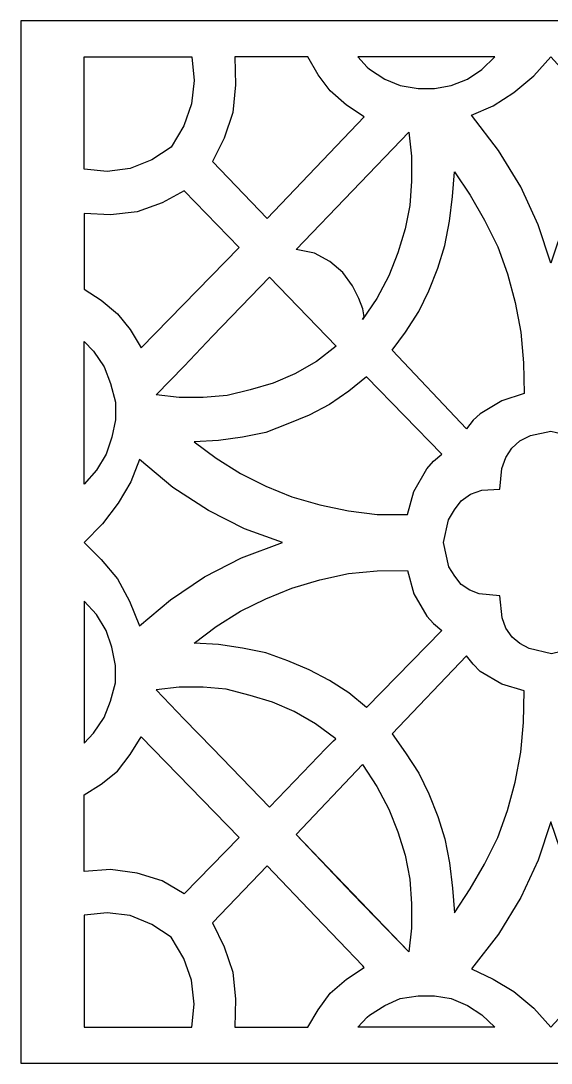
# Model space of a CAD drawing. Header units: centimetres. Extents: x -9 to 4.8, y -13.6 to 14.2.
# Drawn here: x -9.02 to -2.09, y -13.6 to 0.02 of the extents above; entities that cross this region are included whole.
import ezdxf

# ---------------------------------------------------------------- set-up
doc = ezdxf.new("R2010")
doc.units = ezdxf.units.CM
doc.header["$MEASUREMENT"] = 0

msp = doc.modelspace()

# ---------------------------------------------------------------- linework, layer by layer
at = {"color": 242}
for points, knots in [([(-9.023, 0.01868), (-9.023, 0.01868), (4.83632, 0.01868), (4.83632, 0.01868), (4.83632, 0.01868), (4.83632, 0.01868), (4.83632, -13.59895), (4.83632, -13.59895), (4.83632, -13.59895), (4.83632, -13.59895), (-9.023, -13.59895), (-9.023, -13.59895), (-9.023, -13.59895), (-9.023, -13.59895), (-9.023, 0.01868), (-9.023, 0.01868)], [0, 0, 0, 0, 0.2, 0.2, 0.2, 0.2, 0.4, 0.4, 0.4, 0.4, 0.6, 0.6, 0.6, 0.6, 1, 1, 1, 1]), ([(-8.19767, -1.92074), (-8.19767, -1.92074), (-7.89703, -1.95018), (-7.89703, -1.95018), (-7.89703, -1.95018), (-7.89703, -1.95018), (-7.5964, -1.90906), (-7.5964, -1.90906), (-7.5964, -1.90906), (-7.5964, -1.90906), (-7.31342, -1.79701), (-7.31342, -1.79701), (-7.31342, -1.79701), (-7.31342, -1.79701), (-7.05989, -1.63194), (-7.05989, -1.63194), (-7.05989, -1.63194), (-7.05989, -1.63194), (-6.89486, -1.35492), (-6.89486, -1.35492), (-6.89486, -1.35492), (-6.89486, -1.35492), (-6.79468, -1.06604), (-6.79468, -1.06604), (-6.79468, -1.06604), (-6.79468, -1.06604), (-6.75927, -0.75947), (-6.75927, -0.75947), (-6.75927, -0.75947), (-6.75927, -0.75947), (-6.78881, -0.45293), (-6.78881, -0.45293), (-6.78881, -0.45293), (-6.78881, -0.45293), (-8.19767, -0.45293), (-8.19767, -0.45293), (-8.19767, -0.45293), (-8.19767, -0.45293), (-8.19767, -1.92074), (-8.19767, -1.92074)], [0, 0, 0, 0, 0.09090909, 0.09090909, 0.09090909, 0.09090909, 0.18181818, 0.18181818, 0.18181818, 0.18181818, 0.27272727, 0.27272727, 0.27272727, 0.27272727, 0.36363636, 0.36363636, 0.36363636, 0.36363636, 0.45454545, 0.45454545, 0.45454545, 0.45454545, 0.54545455, 0.54545455, 0.54545455, 0.54545455, 0.63636364, 0.63636364, 0.63636364, 0.63636364, 0.72727273, 0.72727273, 0.72727273, 0.72727273, 0.81818182, 0.81818182, 0.81818182, 0.81818182, 1, 1, 1, 1]), ([(-5.80425, -2.56339), (-5.80425, -2.56339), (-6.51758, -1.82059), (-6.51758, -1.82059), (-6.51758, -1.82059), (-6.51758, -1.82059), (-6.3643, -1.51403), (-6.3643, -1.51403), (-6.3643, -1.51403), (-6.3643, -1.51403), (-6.25236, -1.178), (-6.25236, -1.178), (-6.25236, -1.178), (-6.25236, -1.178), (-6.21693, -0.81843), (-6.21693, -0.81843), (-6.21693, -0.81843), (-6.21693, -0.81843), (-6.22877, -0.45293), (-6.22877, -0.45293), (-6.22877, -0.45293), (-6.22877, -0.45293), (-5.27379, -0.45293), (-5.27379, -0.45293), (-5.27379, -0.45293), (-5.27379, -0.45293), (-5.13814, -0.68875), (-5.13814, -0.68875), (-5.13814, -0.68875), (-5.13814, -0.68875), (-4.97901, -0.89502), (-4.97901, -0.89502), (-4.97901, -0.89502), (-4.97901, -0.89502), (-4.76677, -1.08369), (-4.76677, -1.08369), (-4.76677, -1.08369), (-4.76677, -1.08369), (-4.53685, -1.23697), (-4.53685, -1.23697), (-4.53685, -1.23697), (-4.53685, -1.23697), (-5.80425, -2.56339), (-5.80425, -2.56339)], [0, 0, 0, 0, 0.08333333, 0.08333333, 0.08333333, 0.08333333, 0.16666667, 0.16666667, 0.16666667, 0.16666667, 0.25, 0.25, 0.25, 0.25, 0.33333333, 0.33333333, 0.33333333, 0.33333333, 0.41666667, 0.41666667, 0.41666667, 0.41666667, 0.5, 0.5, 0.5, 0.5, 0.58333333, 0.58333333, 0.58333333, 0.58333333, 0.66666667, 0.66666667, 0.66666667, 0.66666667, 0.75, 0.75, 0.75, 0.75, 0.83333333, 0.83333333, 0.83333333, 0.83333333, 1, 1, 1, 1]), ([(-2.82721, -0.45293), (-2.82721, -0.45293), (-2.99823, -0.61798), (-2.99823, -0.61798), (-2.99823, -0.61798), (-2.99823, -0.61798), (-3.18688, -0.74175), (-3.18688, -0.74175), (-3.18688, -0.74175), (-3.18688, -0.74175), (-3.3991, -0.82429), (-3.3991, -0.82429), (-3.3991, -0.82429), (-3.3991, -0.82429), (-3.61726, -0.86561), (-3.61726, -0.86561), (-3.61726, -0.86561), (-3.61726, -0.86561), (-3.82943, -0.86561), (-3.82943, -0.86561), (-3.82943, -0.86561), (-3.82943, -0.86561), (-4.06528, -0.82429), (-4.06528, -0.82429), (-4.06528, -0.82429), (-4.06528, -0.82429), (-4.26563, -0.74175), (-4.26563, -0.74175), (-4.26563, -0.74175), (-4.26563, -0.74175), (-4.46612, -0.61212), (-4.46612, -0.61212), (-4.46612, -0.61212), (-4.46612, -0.61212), (-4.49563, -0.58852), (-4.49563, -0.58852), (-4.49563, -0.58852), (-4.49563, -0.58852), (-4.61939, -0.45293), (-4.61939, -0.45293), (-4.61939, -0.45293), (-4.61939, -0.45293), (-2.82721, -0.45293), (-2.82721, -0.45293)], [0, 0, 0, 0, 0.08333333, 0.08333333, 0.08333333, 0.08333333, 0.16666667, 0.16666667, 0.16666667, 0.16666667, 0.25, 0.25, 0.25, 0.25, 0.33333333, 0.33333333, 0.33333333, 0.33333333, 0.41666667, 0.41666667, 0.41666667, 0.41666667, 0.5, 0.5, 0.5, 0.5, 0.58333333, 0.58333333, 0.58333333, 0.58333333, 0.66666667, 0.66666667, 0.66666667, 0.66666667, 0.75, 0.75, 0.75, 0.75, 0.83333333, 0.83333333, 0.83333333, 0.83333333, 1, 1, 1, 1]), ([(-2.09632, -0.45293), (-2.09632, -0.45293), (-2.32031, -0.70059), (-2.32031, -0.70059), (-2.32031, -0.70059), (-2.32031, -0.70059), (-2.57964, -0.91859), (-2.57964, -0.91859), (-2.57964, -0.91859), (-2.57964, -0.91859), (-2.85092, -1.08965), (-2.85092, -1.08965), (-2.85092, -1.08965), (-2.85092, -1.08965), (-3.13379, -1.21339), (-3.13379, -1.21339), (-3.13379, -1.21339), (-3.13379, -1.21339), (-2.78016, -1.6731), (-2.78016, -1.6731), (-2.78016, -1.6731), (-2.78016, -1.6731), (-2.4913, -2.15075), (-2.4913, -2.15075), (-2.4913, -2.15075), (-2.4913, -2.15075), (-2.2613, -2.64595), (-2.2613, -2.64595), (-2.2613, -2.64595), (-2.2613, -2.64595), (-2.09632, -3.147), (-2.09632, -3.147), (-2.09632, -3.147), (-2.09632, -3.147), (-1.91355, -2.60466), (-1.91355, -2.60466), (-1.91355, -2.60466), (-1.91355, -2.60466), (-1.66598, -2.09769), (-1.66598, -2.09769), (-1.66598, -2.09769), (-1.66598, -2.09769), (-1.37707, -1.63194), (-1.37707, -1.63194), (-1.37707, -1.63194), (-1.37707, -1.63194), (-1.05286, -1.21339), (-1.05286, -1.21339), (-1.05286, -1.21339), (-1.05286, -1.21339), (-1.35351, -1.07188), (-1.35351, -1.07188), (-1.35351, -1.07188), (-1.35351, -1.07188), (-1.63653, -0.8891), (-1.63653, -0.8891), (-1.63653, -0.8891), (-1.63653, -0.8891), (-1.88408, -0.68875), (-1.88408, -0.68875), (-1.88408, -0.68875), (-1.88408, -0.68875), (-2.09632, -0.45293), (-2.09632, -0.45293)], [0, 0, 0, 0, 0.05882353, 0.05882353, 0.05882353, 0.05882353, 0.11764706, 0.11764706, 0.11764706, 0.11764706, 0.17647059, 0.17647059, 0.17647059, 0.17647059, 0.23529412, 0.23529412, 0.23529412, 0.23529412, 0.29411765, 0.29411765, 0.29411765, 0.29411765, 0.35294118, 0.35294118, 0.35294118, 0.35294118, 0.41176471, 0.41176471, 0.41176471, 0.41176471, 0.47058824, 0.47058824, 0.47058824, 0.47058824, 0.52941176, 0.52941176, 0.52941176, 0.52941176, 0.58823529, 0.58823529, 0.58823529, 0.58823529, 0.64705882, 0.64705882, 0.64705882, 0.64705882, 0.70588235, 0.70588235, 0.70588235, 0.70588235, 0.76470588, 0.76470588, 0.76470588, 0.76470588, 0.82352941, 0.82352941, 0.82352941, 0.82352941, 0.88235294, 0.88235294, 0.88235294, 0.88235294, 1, 1, 1, 1]), ([(-4.56036, -3.88385), (-4.56036, -3.88385), (-4.37179, -3.60678), (-4.37179, -3.60678), (-4.37179, -3.60678), (-4.37179, -3.60678), (-4.21264, -3.31203), (-4.21264, -3.31203), (-4.21264, -3.31203), (-4.21264, -3.31203), (-4.09477, -3.01146), (-4.09477, -3.01146), (-4.09477, -3.01146), (-4.09477, -3.01146), (-4.00042, -2.69895), (-4.00042, -2.69895), (-4.00042, -2.69895), (-4.00042, -2.69895), (-3.94143, -2.39239), (-3.94143, -2.39239), (-3.94143, -2.39239), (-3.94143, -2.39239), (-3.91787, -2.07399), (-3.91787, -2.07399), (-3.91787, -2.07399), (-3.91787, -2.07399), (-3.91787, -1.74984), (-3.91787, -1.74984), (-3.91787, -1.74984), (-3.91787, -1.74984), (-3.95333, -1.43742), (-3.95333, -1.43742), (-3.95333, -1.43742), (-3.95333, -1.43742), (-4.69012, -2.20378), (-4.69012, -2.20378), (-4.69012, -2.20378), (-4.69012, -2.20378), (-5.42704, -2.97011), (-5.42704, -2.97011), (-5.42704, -2.97011), (-5.42704, -2.97011), (-5.18529, -3.01727), (-5.18529, -3.01727), (-5.18529, -3.01727), (-5.18529, -3.01727), (-4.98492, -3.12344), (-4.98492, -3.12344), (-4.98492, -3.12344), (-4.98492, -3.12344), (-4.81391, -3.2708), (-4.81391, -3.2708), (-4.81391, -3.2708), (-4.81391, -3.2708), (-4.69012, -3.44169), (-4.69012, -3.44169), (-4.69012, -3.44169), (-4.69012, -3.44169), (-4.60763, -3.60678), (-4.60763, -3.60678), (-4.60763, -3.60678), (-4.60763, -3.60678), (-4.55449, -3.74242), (-4.55449, -3.74242), (-4.55449, -3.74242), (-4.55449, -3.74242), (-4.53685, -3.84847), (-4.53685, -3.84847), (-4.53685, -3.84847), (-4.53685, -3.84847), (-4.56036, -3.88385), (-4.56036, -3.88385)], [0, 0, 0, 0, 0.05263158, 0.05263158, 0.05263158, 0.05263158, 0.10526316, 0.10526316, 0.10526316, 0.10526316, 0.15789474, 0.15789474, 0.15789474, 0.15789474, 0.21052632, 0.21052632, 0.21052632, 0.21052632, 0.26315789, 0.26315789, 0.26315789, 0.26315789, 0.31578947, 0.31578947, 0.31578947, 0.31578947, 0.36842105, 0.36842105, 0.36842105, 0.36842105, 0.42105263, 0.42105263, 0.42105263, 0.42105263, 0.47368421, 0.47368421, 0.47368421, 0.47368421, 0.52631579, 0.52631579, 0.52631579, 0.52631579, 0.57894737, 0.57894737, 0.57894737, 0.57894737, 0.63157895, 0.63157895, 0.63157895, 0.63157895, 0.68421053, 0.68421053, 0.68421053, 0.68421053, 0.73684211, 0.73684211, 0.73684211, 0.73684211, 0.78947368, 0.78947368, 0.78947368, 0.78947368, 0.84210526, 0.84210526, 0.84210526, 0.84210526, 0.89473684, 0.89473684, 0.89473684, 0.89473684, 1, 1, 1, 1]), ([(-3.19861, -5.31048), (-3.19861, -5.31048), (-3.11031, -5.19848), (-3.11031, -5.19848), (-3.11031, -5.19848), (-3.11031, -5.19848), (-3.0218, -5.11595), (-3.0218, -5.11595), (-3.0218, -5.11595), (-3.0218, -5.11595), (-2.73886, -4.945), (-2.73886, -4.945), (-2.73886, -4.945), (-2.73886, -4.945), (-2.44409, -4.85066), (-2.44409, -4.85066), (-2.44409, -4.85066), (-2.44409, -4.85066), (-2.4559, -4.44983), (-2.4559, -4.44983), (-2.4559, -4.44983), (-2.4559, -4.44983), (-2.4913, -4.04896), (-2.4913, -4.04896), (-2.4913, -4.04896), (-2.4913, -4.04896), (-2.56203, -3.65985), (-2.56203, -3.65985), (-2.56203, -3.65985), (-2.56203, -3.65985), (-2.66227, -3.28841), (-2.66227, -3.28841), (-2.66227, -3.28841), (-2.66227, -3.28841), (-2.79185, -2.93481), (-2.79185, -2.93481), (-2.79185, -2.93481), (-2.79185, -2.93481), (-2.96278, -2.58688), (-2.96278, -2.58688), (-2.96278, -2.58688), (-2.96278, -2.58688), (-3.1515, -2.2568), (-3.1515, -2.2568), (-3.1515, -2.2568), (-3.1515, -2.2568), (-3.3578, -1.95611), (-3.3578, -1.95611), (-3.3578, -1.95611), (-3.3578, -1.95611), (-3.38137, -2.27455), (-3.38137, -2.27455), (-3.38137, -2.27455), (-3.38137, -2.27455), (-3.42265, -2.5987), (-3.42265, -2.5987), (-3.42265, -2.5987), (-3.42265, -2.5987), (-3.48168, -2.91701), (-3.48168, -2.91701), (-3.48168, -2.91701), (-3.48168, -2.91701), (-3.57595, -3.21178), (-3.57595, -3.21178), (-3.57595, -3.21178), (-3.57595, -3.21178), (-3.69385, -3.50657), (-3.69385, -3.50657), (-3.69385, -3.50657), (-3.69385, -3.50657), (-3.82351, -3.77771), (-3.82351, -3.77771), (-3.82351, -3.77771), (-3.82351, -3.77771), (-3.99454, -4.04896), (-3.99454, -4.04896), (-3.99454, -4.04896), (-3.99454, -4.04896), (-4.17137, -4.28471), (-4.17137, -4.28471), (-4.17137, -4.28471), (-4.17137, -4.28471), (-3.19861, -5.31048), (-3.19861, -5.31048)], [0, 0, 0, 0, 0.04545455, 0.04545455, 0.04545455, 0.04545455, 0.09090909, 0.09090909, 0.09090909, 0.09090909, 0.13636364, 0.13636364, 0.13636364, 0.13636364, 0.18181818, 0.18181818, 0.18181818, 0.18181818, 0.22727273, 0.22727273, 0.22727273, 0.22727273, 0.27272727, 0.27272727, 0.27272727, 0.27272727, 0.31818182, 0.31818182, 0.31818182, 0.31818182, 0.36363636, 0.36363636, 0.36363636, 0.36363636, 0.40909091, 0.40909091, 0.40909091, 0.40909091, 0.45454545, 0.45454545, 0.45454545, 0.45454545, 0.5, 0.5, 0.5, 0.5, 0.54545455, 0.54545455, 0.54545455, 0.54545455, 0.59090909, 0.59090909, 0.59090909, 0.59090909, 0.63636364, 0.63636364, 0.63636364, 0.63636364, 0.68181818, 0.68181818, 0.68181818, 0.68181818, 0.72727273, 0.72727273, 0.72727273, 0.72727273, 0.77272727, 0.77272727, 0.77272727, 0.77272727, 0.81818182, 0.81818182, 0.81818182, 0.81818182, 0.86363636, 0.86363636, 0.86363636, 0.86363636, 0.90909091, 0.90909091, 0.90909091, 0.90909091, 1, 1, 1, 1]), ([(-7.44903, -4.25527), (-7.44903, -4.25527), (-7.5964, -4.01356), (-7.5964, -4.01356), (-7.5964, -4.01356), (-7.5964, -4.01356), (-7.76141, -3.80721), (-7.76141, -3.80721), (-7.76141, -3.80721), (-7.76141, -3.80721), (-7.97364, -3.63043), (-7.97364, -3.63043), (-7.97364, -3.63043), (-7.97364, -3.63043), (-8.19767, -3.4889), (-8.19767, -3.4889), (-8.19767, -3.4889), (-8.19767, -3.4889), (-8.19767, -2.49852), (-8.19767, -2.49852), (-8.19767, -2.49852), (-8.19767, -2.49852), (-7.84987, -2.51616), (-7.84987, -2.51616), (-7.84987, -2.51616), (-7.84987, -2.51616), (-7.50201, -2.47493), (-7.50201, -2.47493), (-7.50201, -2.47493), (-7.50201, -2.47493), (-7.17784, -2.35705), (-7.17784, -2.35705), (-7.17784, -2.35705), (-7.17784, -2.35705), (-6.88899, -2.20378), (-6.88899, -2.20378), (-6.88899, -2.20378), (-6.88899, -2.20378), (-6.16974, -2.94065), (-6.16974, -2.94065), (-6.16974, -2.94065), (-6.16974, -2.94065), (-7.44903, -4.25527), (-7.44903, -4.25527)], [0, 0, 0, 0, 0.08333333, 0.08333333, 0.08333333, 0.08333333, 0.16666667, 0.16666667, 0.16666667, 0.16666667, 0.25, 0.25, 0.25, 0.25, 0.33333333, 0.33333333, 0.33333333, 0.33333333, 0.41666667, 0.41666667, 0.41666667, 0.41666667, 0.5, 0.5, 0.5, 0.5, 0.58333333, 0.58333333, 0.58333333, 0.58333333, 0.66666667, 0.66666667, 0.66666667, 0.66666667, 0.75, 0.75, 0.75, 0.75, 0.83333333, 0.83333333, 0.83333333, 0.83333333, 1, 1, 1, 1]), ([(-7.25448, -4.86829), (-7.25448, -4.86829), (-6.95388, -4.90371), (-6.95388, -4.90371), (-6.95388, -4.90371), (-6.95388, -4.90371), (-6.64143, -4.90371), (-6.64143, -4.90371), (-6.64143, -4.90371), (-6.64143, -4.90371), (-6.32894, -4.87422), (-6.32894, -4.87422), (-6.32894, -4.87422), (-6.32894, -4.87422), (-6.02829, -4.80346), (-6.02829, -4.80346), (-6.02829, -4.80346), (-6.02829, -4.80346), (-5.7277, -4.71504), (-5.7277, -4.71504), (-5.7277, -4.71504), (-5.7277, -4.71504), (-5.44464, -4.59122), (-5.44464, -4.59122), (-5.44464, -4.59122), (-5.44464, -4.59122), (-5.1618, -4.43206), (-5.1618, -4.43206), (-5.1618, -4.43206), (-5.1618, -4.43206), (-4.90238, -4.23163), (-4.90238, -4.23163), (-4.90238, -4.23163), (-4.90238, -4.23163), (-5.77478, -3.32972), (-5.77478, -3.32972), (-5.77478, -3.32972), (-5.77478, -3.32972), (-6.51758, -4.10194), (-6.51758, -4.10194), (-6.51758, -4.10194), (-6.51758, -4.10194), (-6.88899, -4.49103), (-6.88899, -4.49103), (-6.88899, -4.49103), (-6.88899, -4.49103), (-7.25448, -4.86829), (-7.25448, -4.86829)], [0, 0, 0, 0, 0.07692308, 0.07692308, 0.07692308, 0.07692308, 0.15384615, 0.15384615, 0.15384615, 0.15384615, 0.23076923, 0.23076923, 0.23076923, 0.23076923, 0.30769231, 0.30769231, 0.30769231, 0.30769231, 0.38461538, 0.38461538, 0.38461538, 0.38461538, 0.46153846, 0.46153846, 0.46153846, 0.46153846, 0.53846154, 0.53846154, 0.53846154, 0.53846154, 0.61538462, 0.61538462, 0.61538462, 0.61538462, 0.69230769, 0.69230769, 0.69230769, 0.69230769, 0.76923077, 0.76923077, 0.76923077, 0.76923077, 0.84615385, 0.84615385, 0.84615385, 0.84615385, 1, 1, 1, 1]), ([(-8.19767, -6.03554), (-8.19767, -6.03554), (-8.0327, -5.85282), (-8.0327, -5.85282), (-8.0327, -5.85282), (-8.0327, -5.85282), (-7.90879, -5.64056), (-7.90879, -5.64056), (-7.90879, -5.64056), (-7.90879, -5.64056), (-7.83216, -5.42243), (-7.83216, -5.42243), (-7.83216, -5.42243), (-7.83216, -5.42243), (-7.78506, -5.19254), (-7.78506, -5.19254), (-7.78506, -5.19254), (-7.78506, -5.19254), (-7.78506, -4.96264), (-7.78506, -4.96264), (-7.78506, -4.96264), (-7.78506, -4.96264), (-7.84987, -4.72091), (-7.84987, -4.72091), (-7.84987, -4.72091), (-7.84987, -4.72091), (-7.93244, -4.50282), (-7.93244, -4.50282), (-7.93244, -4.50282), (-7.93244, -4.50282), (-8.07393, -4.29651), (-8.07393, -4.29651), (-8.07393, -4.29651), (-8.07393, -4.29651), (-8.19767, -4.17271), (-8.19767, -4.17271), (-8.19767, -4.17271), (-8.19767, -4.17271), (-8.19767, -6.03554), (-8.19767, -6.03554)], [0, 0, 0, 0, 0.09090909, 0.09090909, 0.09090909, 0.09090909, 0.18181818, 0.18181818, 0.18181818, 0.18181818, 0.27272727, 0.27272727, 0.27272727, 0.27272727, 0.36363636, 0.36363636, 0.36363636, 0.36363636, 0.45454545, 0.45454545, 0.45454545, 0.45454545, 0.54545455, 0.54545455, 0.54545455, 0.54545455, 0.63636364, 0.63636364, 0.63636364, 0.63636364, 0.72727273, 0.72727273, 0.72727273, 0.72727273, 0.81818182, 0.81818182, 0.81818182, 0.81818182, 1, 1, 1, 1]), ([(-3.52289, -5.64056), (-3.52289, -5.64056), (-3.62903, -5.73495), (-3.62903, -5.73495), (-3.62903, -5.73495), (-3.62903, -5.73495), (-3.71744, -5.8352), (-3.71744, -5.8352), (-3.71744, -5.8352), (-3.71744, -5.8352), (-3.88837, -6.1299), (-3.88837, -6.1299), (-3.88837, -6.1299), (-3.88837, -6.1299), (-3.97088, -6.43054), (-3.97088, -6.43054), (-3.97088, -6.43054), (-3.97088, -6.43054), (-4.36581, -6.43054), (-4.36581, -6.43054), (-4.36581, -6.43054), (-4.36581, -6.43054), (-4.74316, -6.38336), (-4.74316, -6.38336), (-4.74316, -6.38336), (-4.74316, -6.38336), (-5.11459, -6.30673), (-5.11459, -6.30673), (-5.11459, -6.30673), (-5.11459, -6.30673), (-5.48009, -6.20056), (-5.48009, -6.20056), (-5.48009, -6.20056), (-5.48009, -6.20056), (-5.822, -6.05919), (-5.822, -6.05919), (-5.822, -6.05919), (-5.822, -6.05919), (-6.15205, -5.89401), (-6.15205, -5.89401), (-6.15205, -5.89401), (-6.15205, -5.89401), (-6.47038, -5.69366), (-6.47038, -5.69366), (-6.47038, -5.69366), (-6.47038, -5.69366), (-6.75927, -5.48143), (-6.75927, -5.48143), (-6.75927, -5.48143), (-6.75927, -5.48143), (-6.44093, -5.46368), (-6.44093, -5.46368), (-6.44093, -5.46368), (-6.44093, -5.46368), (-6.12857, -5.42243), (-6.12857, -5.42243), (-6.12857, -5.42243), (-6.12857, -5.42243), (-5.822, -5.35767), (-5.822, -5.35767), (-5.822, -5.35767), (-5.822, -5.35767), (-5.53314, -5.24568), (-5.53314, -5.24568), (-5.53314, -5.24568), (-5.53314, -5.24568), (-5.25606, -5.13358), (-5.25606, -5.13358), (-5.25606, -5.13358), (-5.25606, -5.13358), (-4.99076, -4.99218), (-4.99076, -4.99218), (-4.99076, -4.99218), (-4.99076, -4.99218), (-4.73732, -4.82116), (-4.73732, -4.82116), (-4.73732, -4.82116), (-4.73732, -4.82116), (-4.50739, -4.63257), (-4.50739, -4.63257), (-4.50739, -4.63257), (-4.50739, -4.63257), (-3.52289, -5.64056), (-3.52289, -5.64056)], [0, 0, 0, 0, 0.04545455, 0.04545455, 0.04545455, 0.04545455, 0.09090909, 0.09090909, 0.09090909, 0.09090909, 0.13636364, 0.13636364, 0.13636364, 0.13636364, 0.18181818, 0.18181818, 0.18181818, 0.18181818, 0.22727273, 0.22727273, 0.22727273, 0.22727273, 0.27272727, 0.27272727, 0.27272727, 0.27272727, 0.31818182, 0.31818182, 0.31818182, 0.31818182, 0.36363636, 0.36363636, 0.36363636, 0.36363636, 0.40909091, 0.40909091, 0.40909091, 0.40909091, 0.45454545, 0.45454545, 0.45454545, 0.45454545, 0.5, 0.5, 0.5, 0.5, 0.54545455, 0.54545455, 0.54545455, 0.54545455, 0.59090909, 0.59090909, 0.59090909, 0.59090909, 0.63636364, 0.63636364, 0.63636364, 0.63636364, 0.68181818, 0.68181818, 0.68181818, 0.68181818, 0.72727273, 0.72727273, 0.72727273, 0.72727273, 0.77272727, 0.77272727, 0.77272727, 0.77272727, 0.81818182, 0.81818182, 0.81818182, 0.81818182, 0.86363636, 0.86363636, 0.86363636, 0.86363636, 0.90909091, 0.90909091, 0.90909091, 0.90909091, 1, 1, 1, 1]), ([(-2.09037, -8.25207), (-2.09037, -8.25207), (-1.81926, -8.18728), (-1.81926, -8.18728), (-1.81926, -8.18728), (-1.81926, -8.18728), (-1.68946, -8.11658), (-1.68946, -8.11658), (-1.68946, -8.11658), (-1.68946, -8.11658), (-1.57753, -8.02808), (-1.57753, -8.02808), (-1.57753, -8.02808), (-1.57753, -8.02808), (-1.50087, -7.90432), (-1.50087, -7.90432), (-1.50087, -7.90432), (-1.50087, -7.90432), (-1.44789, -7.76282), (-1.44789, -7.76282), (-1.44789, -7.76282), (-1.44789, -7.76282), (-1.42423, -7.4917), (-1.42423, -7.4917), (-1.42423, -7.4917), (-1.42423, -7.4917), (-1.19432, -7.47397), (-1.19432, -7.47397), (-1.19432, -7.47397), (-1.19432, -7.47397), (-1.04702, -7.42095), (-1.04702, -7.42095), (-1.04702, -7.42095), (-1.04702, -7.42095), (-0.92314, -7.33834), (-0.92314, -7.33834), (-0.92314, -7.33834), (-0.92314, -7.33834), (-0.82298, -7.22048), (-0.82298, -7.22048), (-0.82298, -7.22048), (-0.82298, -7.22048), (-0.75225, -7.09077), (-0.75225, -7.09077), (-0.75225, -7.09077), (-0.75225, -7.09077), (-0.68738, -6.796), (-0.68738, -6.796), (-0.68738, -6.796), (-0.68738, -6.796), (-0.75812, -6.4777), (-0.75812, -6.4777), (-0.75812, -6.4777), (-0.75812, -6.4777), (-0.82887, -6.35394), (-0.82887, -6.35394), (-0.82887, -6.35394), (-0.82887, -6.35394), (-0.92314, -6.24771), (-0.92314, -6.24771), (-0.92314, -6.24771), (-0.92314, -6.24771), (-1.02931, -6.17711), (-1.02931, -6.17711), (-1.02931, -6.17711), (-1.02931, -6.17711), (-1.15304, -6.1299), (-1.15304, -6.1299), (-1.15304, -6.1299), (-1.15304, -6.1299), (-1.42423, -6.10046), (-1.42423, -6.10046), (-1.42423, -6.10046), (-1.42423, -6.10046), (-1.45377, -5.80571), (-1.45377, -5.80571), (-1.45377, -5.80571), (-1.45377, -5.80571), (-1.50087, -5.67006), (-1.50087, -5.67006), (-1.50087, -5.67006), (-1.50087, -5.67006), (-1.58935, -5.56398), (-1.58935, -5.56398), (-1.58935, -5.56398), (-1.58935, -5.56398), (-1.68946, -5.46967), (-1.68946, -5.46967), (-1.68946, -5.46967), (-1.68946, -5.46967), (-1.80159, -5.41064), (-1.80159, -5.41064), (-1.80159, -5.41064), (-1.80159, -5.41064), (-2.09632, -5.33999), (-2.09632, -5.33999), (-2.09632, -5.33999), (-2.09632, -5.33999), (-2.36156, -5.39893), (-2.36156, -5.39893), (-2.36156, -5.39893), (-2.36156, -5.39893), (-2.50303, -5.46967), (-2.50303, -5.46967), (-2.50303, -5.46967), (-2.50303, -5.46967), (-2.60912, -5.56398), (-2.60912, -5.56398), (-2.60912, -5.56398), (-2.60912, -5.56398), (-2.68578, -5.68777), (-2.68578, -5.68777), (-2.68578, -5.68777), (-2.68578, -5.68777), (-2.73886, -5.82921), (-2.73886, -5.82921), (-2.73886, -5.82921), (-2.73886, -5.82921), (-2.76239, -6.10046), (-2.76239, -6.10046), (-2.76239, -6.10046), (-2.76239, -6.10046), (-2.99823, -6.11216), (-2.99823, -6.11216), (-2.99823, -6.11216), (-2.99823, -6.11216), (-3.14564, -6.16528), (-3.14564, -6.16528), (-3.14564, -6.16528), (-3.14564, -6.16528), (-3.26937, -6.2537), (-3.26937, -6.2537), (-3.26937, -6.2537), (-3.26937, -6.2537), (-3.3578, -6.37158), (-3.3578, -6.37158), (-3.3578, -6.37158), (-3.3578, -6.37158), (-3.43451, -6.50129), (-3.43451, -6.50129), (-3.43451, -6.50129), (-3.43451, -6.50129), (-3.49935, -6.796), (-3.49935, -6.796), (-3.49935, -6.796), (-3.49935, -6.796), (-3.42858, -7.11432), (-3.42858, -7.11432), (-3.42858, -7.11432), (-3.42858, -7.11432), (-3.35191, -7.2382), (-3.35191, -7.2382), (-3.35191, -7.2382), (-3.35191, -7.2382), (-3.26937, -7.34425), (-3.26937, -7.34425), (-3.26937, -7.34425), (-3.26937, -7.34425), (-3.15738, -7.42095), (-3.15738, -7.42095), (-3.15738, -7.42095), (-3.15738, -7.42095), (-3.03357, -7.46809), (-3.03357, -7.46809), (-3.03357, -7.46809), (-3.03357, -7.46809), (-2.76239, -7.4917), (-2.76239, -7.4917), (-2.76239, -7.4917), (-2.76239, -7.4917), (-2.73298, -7.78055), (-2.73298, -7.78055), (-2.73298, -7.78055), (-2.73298, -7.78055), (-2.68578, -7.91604), (-2.68578, -7.91604), (-2.68578, -7.91604), (-2.68578, -7.91604), (-2.60325, -8.034), (-2.60325, -8.034), (-2.60325, -8.034), (-2.60325, -8.034), (-2.50303, -8.11658), (-2.50303, -8.11658), (-2.50303, -8.11658), (-2.50303, -8.11658), (-2.37927, -8.18132), (-2.37927, -8.18132), (-2.37927, -8.18132), (-2.37927, -8.18132), (-2.09037, -8.25207), (-2.09037, -8.25207)], [0, 0, 0, 0, 0.02040816, 0.02040816, 0.02040816, 0.02040816, 0.04081633, 0.04081633, 0.04081633, 0.04081633, 0.06122449, 0.06122449, 0.06122449, 0.06122449, 0.08163265, 0.08163265, 0.08163265, 0.08163265, 0.10204082, 0.10204082, 0.10204082, 0.10204082, 0.12244898, 0.12244898, 0.12244898, 0.12244898, 0.14285714, 0.14285714, 0.14285714, 0.14285714, 0.16326531, 0.16326531, 0.16326531, 0.16326531, 0.18367347, 0.18367347, 0.18367347, 0.18367347, 0.20408163, 0.20408163, 0.20408163, 0.20408163, 0.2244898, 0.2244898, 0.2244898, 0.2244898, 0.24489796, 0.24489796, 0.24489796, 0.24489796, 0.26530612, 0.26530612, 0.26530612, 0.26530612, 0.28571429, 0.28571429, 0.28571429, 0.28571429, 0.30612245, 0.30612245, 0.30612245, 0.30612245, 0.32653061, 0.32653061, 0.32653061, 0.32653061, 0.34693878, 0.34693878, 0.34693878, 0.34693878, 0.36734694, 0.36734694, 0.36734694, 0.36734694, 0.3877551, 0.3877551, 0.3877551, 0.3877551, 0.40816327, 0.40816327, 0.40816327, 0.40816327, 0.42857143, 0.42857143, 0.42857143, 0.42857143, 0.44897959, 0.44897959, 0.44897959, 0.44897959, 0.46938776, 0.46938776, 0.46938776, 0.46938776, 0.48979592, 0.48979592, 0.48979592, 0.48979592, 0.51020408, 0.51020408, 0.51020408, 0.51020408, 0.53061224, 0.53061224, 0.53061224, 0.53061224, 0.55102041, 0.55102041, 0.55102041, 0.55102041, 0.57142857, 0.57142857, 0.57142857, 0.57142857, 0.59183673, 0.59183673, 0.59183673, 0.59183673, 0.6122449, 0.6122449, 0.6122449, 0.6122449, 0.63265306, 0.63265306, 0.63265306, 0.63265306, 0.65306122, 0.65306122, 0.65306122, 0.65306122, 0.67346939, 0.67346939, 0.67346939, 0.67346939, 0.69387755, 0.69387755, 0.69387755, 0.69387755, 0.71428571, 0.71428571, 0.71428571, 0.71428571, 0.73469388, 0.73469388, 0.73469388, 0.73469388, 0.75510204, 0.75510204, 0.75510204, 0.75510204, 0.7755102, 0.7755102, 0.7755102, 0.7755102, 0.79591837, 0.79591837, 0.79591837, 0.79591837, 0.81632653, 0.81632653, 0.81632653, 0.81632653, 0.83673469, 0.83673469, 0.83673469, 0.83673469, 0.85714286, 0.85714286, 0.85714286, 0.85714286, 0.87755102, 0.87755102, 0.87755102, 0.87755102, 0.89795918, 0.89795918, 0.89795918, 0.89795918, 0.91836735, 0.91836735, 0.91836735, 0.91836735, 0.93877551, 0.93877551, 0.93877551, 0.93877551, 0.95918367, 0.95918367, 0.95918367, 0.95918367, 1, 1, 1, 1]), ([(-5.60386, -6.796), (-5.60386, -6.796), (-6.14031, -6.99645), (-6.14031, -6.99645), (-6.14031, -6.99645), (-6.14031, -6.99645), (-6.62369, -7.24402), (-6.62369, -7.24402), (-6.62369, -7.24402), (-6.62369, -7.24402), (-7.06584, -7.54472), (-7.06584, -7.54472), (-7.06584, -7.54472), (-7.06584, -7.54472), (-7.47263, -7.88659), (-7.47263, -7.88659), (-7.47263, -7.88659), (-7.47263, -7.88659), (-7.60229, -7.56238), (-7.60229, -7.56238), (-7.60229, -7.56238), (-7.60229, -7.56238), (-7.76141, -7.27353), (-7.76141, -7.27353), (-7.76141, -7.27353), (-7.76141, -7.27353), (-7.97364, -7.02002), (-7.97364, -7.02002), (-7.97364, -7.02002), (-7.97364, -7.02002), (-8.19767, -6.796), (-8.19767, -6.796), (-8.19767, -6.796), (-8.19767, -6.796), (-7.956, -6.55428), (-7.956, -6.55428), (-7.956, -6.55428), (-7.956, -6.55428), (-7.74969, -6.2832), (-7.74969, -6.2832), (-7.74969, -6.2832), (-7.74969, -6.2832), (-7.58459, -6.00609), (-7.58459, -6.00609), (-7.58459, -6.00609), (-7.58459, -6.00609), (-7.47263, -5.71128), (-7.47263, -5.71128), (-7.47263, -5.71128), (-7.47263, -5.71128), (-7.03634, -6.07681), (-7.03634, -6.07681), (-7.03634, -6.07681), (-7.03634, -6.07681), (-6.57068, -6.37753), (-6.57068, -6.37753), (-6.57068, -6.37753), (-6.57068, -6.37753), (-6.09905, -6.61919), (-6.09905, -6.61919), (-6.09905, -6.61919), (-6.09905, -6.61919), (-5.60386, -6.796), (-5.60386, -6.796)], [0, 0, 0, 0, 0.05882353, 0.05882353, 0.05882353, 0.05882353, 0.11764706, 0.11764706, 0.11764706, 0.11764706, 0.17647059, 0.17647059, 0.17647059, 0.17647059, 0.23529412, 0.23529412, 0.23529412, 0.23529412, 0.29411765, 0.29411765, 0.29411765, 0.29411765, 0.35294118, 0.35294118, 0.35294118, 0.35294118, 0.41176471, 0.41176471, 0.41176471, 0.41176471, 0.47058824, 0.47058824, 0.47058824, 0.47058824, 0.52941176, 0.52941176, 0.52941176, 0.52941176, 0.58823529, 0.58823529, 0.58823529, 0.58823529, 0.64705882, 0.64705882, 0.64705882, 0.64705882, 0.70588235, 0.70588235, 0.70588235, 0.70588235, 0.76470588, 0.76470588, 0.76470588, 0.76470588, 0.82352941, 0.82352941, 0.82352941, 0.82352941, 0.88235294, 0.88235294, 0.88235294, 0.88235294, 1, 1, 1, 1]), ([(-3.52289, -7.94562), (-3.52289, -7.94562), (-3.62903, -7.85705), (-3.62903, -7.85705), (-3.62903, -7.85705), (-3.62903, -7.85705), (-3.71744, -7.75697), (-3.71744, -7.75697), (-3.71744, -7.75697), (-3.71744, -7.75697), (-3.88837, -7.46809), (-3.88837, -7.46809), (-3.88837, -7.46809), (-3.88837, -7.46809), (-3.97088, -7.16153), (-3.97088, -7.16153), (-3.97088, -7.16153), (-3.97088, -7.16153), (-4.36581, -7.16747), (-4.36581, -7.16747), (-4.36581, -7.16747), (-4.36581, -7.16747), (-4.74316, -7.20273), (-4.74316, -7.20273), (-4.74316, -7.20273), (-4.74316, -7.20273), (-5.11459, -7.28532), (-5.11459, -7.28532), (-5.11459, -7.28532), (-5.11459, -7.28532), (-5.48009, -7.39145), (-5.48009, -7.39145), (-5.48009, -7.39145), (-5.48009, -7.39145), (-5.822, -7.53293), (-5.822, -7.53293), (-5.822, -7.53293), (-5.822, -7.53293), (-6.15205, -7.69209), (-6.15205, -7.69209), (-6.15205, -7.69209), (-6.15205, -7.69209), (-6.47038, -7.89249), (-6.47038, -7.89249), (-6.47038, -7.89249), (-6.47038, -7.89249), (-6.75927, -8.11059), (-6.75927, -8.11059), (-6.75927, -8.11059), (-6.75927, -8.11059), (-6.44093, -8.12834), (-6.44093, -8.12834), (-6.44093, -8.12834), (-6.44093, -8.12834), (-6.12857, -8.17545), (-6.12857, -8.17545), (-6.12857, -8.17545), (-6.12857, -8.17545), (-5.822, -8.24027), (-5.822, -8.24027), (-5.822, -8.24027), (-5.822, -8.24027), (-5.53314, -8.34054), (-5.53314, -8.34054), (-5.53314, -8.34054), (-5.53314, -8.34054), (-5.25606, -8.45846), (-5.25606, -8.45846), (-5.25606, -8.45846), (-5.25606, -8.45846), (-4.99076, -8.59995), (-4.99076, -8.59995), (-4.99076, -8.59995), (-4.99076, -8.59995), (-4.73732, -8.7591), (-4.73732, -8.7591), (-4.73732, -8.7591), (-4.73732, -8.7591), (-4.50739, -8.95361), (-4.50739, -8.95361), (-4.50739, -8.95361), (-4.50739, -8.95361), (-3.52289, -7.94562), (-3.52289, -7.94562)], [0, 0, 0, 0, 0.04545455, 0.04545455, 0.04545455, 0.04545455, 0.09090909, 0.09090909, 0.09090909, 0.09090909, 0.13636364, 0.13636364, 0.13636364, 0.13636364, 0.18181818, 0.18181818, 0.18181818, 0.18181818, 0.22727273, 0.22727273, 0.22727273, 0.22727273, 0.27272727, 0.27272727, 0.27272727, 0.27272727, 0.31818182, 0.31818182, 0.31818182, 0.31818182, 0.36363636, 0.36363636, 0.36363636, 0.36363636, 0.40909091, 0.40909091, 0.40909091, 0.40909091, 0.45454545, 0.45454545, 0.45454545, 0.45454545, 0.5, 0.5, 0.5, 0.5, 0.54545455, 0.54545455, 0.54545455, 0.54545455, 0.59090909, 0.59090909, 0.59090909, 0.59090909, 0.63636364, 0.63636364, 0.63636364, 0.63636364, 0.68181818, 0.68181818, 0.68181818, 0.68181818, 0.72727273, 0.72727273, 0.72727273, 0.72727273, 0.77272727, 0.77272727, 0.77272727, 0.77272727, 0.81818182, 0.81818182, 0.81818182, 0.81818182, 0.86363636, 0.86363636, 0.86363636, 0.86363636, 0.90909091, 0.90909091, 0.90909091, 0.90909091, 1, 1, 1, 1]), ([(-8.19767, -7.56238), (-8.19767, -7.56238), (-8.0327, -7.73928), (-8.0327, -7.73928), (-8.0327, -7.73928), (-8.0327, -7.73928), (-7.90879, -7.94562), (-7.90879, -7.94562), (-7.90879, -7.94562), (-7.90879, -7.94562), (-7.83216, -8.16373), (-7.83216, -8.16373), (-7.83216, -8.16373), (-7.83216, -8.16373), (-7.78506, -8.40538), (-7.78506, -8.40538), (-7.78506, -8.40538), (-7.78506, -8.40538), (-7.78506, -8.62936), (-7.78506, -8.62936), (-7.78506, -8.62936), (-7.78506, -8.62936), (-7.84987, -8.8711), (-7.84987, -8.8711), (-7.84987, -8.8711), (-7.84987, -8.8711), (-7.93244, -9.08333), (-7.93244, -9.08333), (-7.93244, -9.08333), (-7.93244, -9.08333), (-8.07393, -9.2896), (-8.07393, -9.2896), (-8.07393, -9.2896), (-8.07393, -9.2896), (-8.19767, -9.41932), (-8.19767, -9.41932), (-8.19767, -9.41932), (-8.19767, -9.41932), (-8.19767, -7.56238), (-8.19767, -7.56238)], [0, 0, 0, 0, 0.09090909, 0.09090909, 0.09090909, 0.09090909, 0.18181818, 0.18181818, 0.18181818, 0.18181818, 0.27272727, 0.27272727, 0.27272727, 0.27272727, 0.36363636, 0.36363636, 0.36363636, 0.36363636, 0.45454545, 0.45454545, 0.45454545, 0.45454545, 0.54545455, 0.54545455, 0.54545455, 0.54545455, 0.63636364, 0.63636364, 0.63636364, 0.63636364, 0.72727273, 0.72727273, 0.72727273, 0.72727273, 0.81818182, 0.81818182, 0.81818182, 0.81818182, 1, 1, 1, 1]), ([(-3.19861, -8.27569), (-3.19861, -8.27569), (-3.11031, -8.38771), (-3.11031, -8.38771), (-3.11031, -8.38771), (-3.11031, -8.38771), (-3.0218, -8.48204), (-3.0218, -8.48204), (-3.0218, -8.48204), (-3.0218, -8.48204), (-2.73886, -8.6471), (-2.73886, -8.6471), (-2.73886, -8.6471), (-2.73886, -8.6471), (-2.44409, -8.73551), (-2.44409, -8.73551), (-2.44409, -8.73551), (-2.44409, -8.73551), (-2.4559, -9.14819), (-2.4559, -9.14819), (-2.4559, -9.14819), (-2.4559, -9.14819), (-2.4913, -9.53721), (-2.4913, -9.53721), (-2.4913, -9.53721), (-2.4913, -9.53721), (-2.56203, -9.92628), (-2.56203, -9.92628), (-2.56203, -9.92628), (-2.56203, -9.92628), (-2.66227, -10.29772), (-2.66227, -10.29772), (-2.66227, -10.29772), (-2.66227, -10.29772), (-2.79185, -10.65138), (-2.79185, -10.65138), (-2.79185, -10.65138), (-2.79185, -10.65138), (-2.96278, -10.9992), (-2.96278, -10.9992), (-2.96278, -10.9992), (-2.96278, -10.9992), (-3.1515, -11.32345), (-3.1515, -11.32345), (-3.1515, -11.32345), (-3.1515, -11.32345), (-3.3578, -11.63583), (-3.3578, -11.63583), (-3.3578, -11.63583), (-3.3578, -11.63583), (-3.38137, -11.31163), (-3.38137, -11.31163), (-3.38137, -11.31163), (-3.38137, -11.31163), (-3.42265, -10.98156), (-3.42265, -10.98156), (-3.42265, -10.98156), (-3.42265, -10.98156), (-3.48168, -10.66909), (-3.48168, -10.66909), (-3.48168, -10.66909), (-3.48168, -10.66909), (-3.57595, -10.37431), (-3.57595, -10.37431), (-3.57595, -10.37431), (-3.57595, -10.37431), (-3.69385, -10.0796), (-3.69385, -10.0796), (-3.69385, -10.0796), (-3.69385, -10.0796), (-3.82351, -9.80839), (-3.82351, -9.80839), (-3.82351, -9.80839), (-3.82351, -9.80839), (-3.99454, -9.54313), (-3.99454, -9.54313), (-3.99454, -9.54313), (-3.99454, -9.54313), (-4.17137, -9.29555), (-4.17137, -9.29555), (-4.17137, -9.29555), (-4.17137, -9.29555), (-3.19861, -8.27569), (-3.19861, -8.27569)], [0, 0, 0, 0, 0.04545455, 0.04545455, 0.04545455, 0.04545455, 0.09090909, 0.09090909, 0.09090909, 0.09090909, 0.13636364, 0.13636364, 0.13636364, 0.13636364, 0.18181818, 0.18181818, 0.18181818, 0.18181818, 0.22727273, 0.22727273, 0.22727273, 0.22727273, 0.27272727, 0.27272727, 0.27272727, 0.27272727, 0.31818182, 0.31818182, 0.31818182, 0.31818182, 0.36363636, 0.36363636, 0.36363636, 0.36363636, 0.40909091, 0.40909091, 0.40909091, 0.40909091, 0.45454545, 0.45454545, 0.45454545, 0.45454545, 0.5, 0.5, 0.5, 0.5, 0.54545455, 0.54545455, 0.54545455, 0.54545455, 0.59090909, 0.59090909, 0.59090909, 0.59090909, 0.63636364, 0.63636364, 0.63636364, 0.63636364, 0.68181818, 0.68181818, 0.68181818, 0.68181818, 0.72727273, 0.72727273, 0.72727273, 0.72727273, 0.77272727, 0.77272727, 0.77272727, 0.77272727, 0.81818182, 0.81818182, 0.81818182, 0.81818182, 0.86363636, 0.86363636, 0.86363636, 0.86363636, 0.90909091, 0.90909091, 0.90909091, 0.90909091, 1, 1, 1, 1]), ([(-7.25448, -8.72373), (-7.25448, -8.72373), (-6.95388, -8.68832), (-6.95388, -8.68832), (-6.95388, -8.68832), (-6.95388, -8.68832), (-6.64143, -8.68832), (-6.64143, -8.68832), (-6.64143, -8.68832), (-6.64143, -8.68832), (-6.34077, -8.71192), (-6.34077, -8.71192), (-6.34077, -8.71192), (-6.34077, -8.71192), (-6.02829, -8.79448), (-6.02829, -8.79448), (-6.02829, -8.79448), (-6.02829, -8.79448), (-5.73352, -8.88283), (-5.73352, -8.88283), (-5.73352, -8.88283), (-5.73352, -8.88283), (-5.45059, -9.00667), (-5.45059, -9.00667), (-5.45059, -9.00667), (-5.45059, -9.00667), (-5.17359, -9.16577), (-5.17359, -9.16577), (-5.17359, -9.16577), (-5.17359, -9.16577), (-4.9083, -9.36037), (-4.9083, -9.36037), (-4.9083, -9.36037), (-4.9083, -9.36037), (-4.93767, -9.38983), (-4.93767, -9.38983), (-4.93767, -9.38983), (-4.93767, -9.38983), (-5.03789, -9.49012), (-5.03789, -9.49012), (-5.03789, -9.49012), (-5.03789, -9.49012), (-5.33861, -9.80255), (-5.33861, -9.80255), (-5.33861, -9.80255), (-5.33861, -9.80255), (-5.77478, -10.25647), (-5.77478, -10.25647), (-5.77478, -10.25647), (-5.77478, -10.25647), (-6.51758, -9.48424), (-6.51758, -9.48424), (-6.51758, -9.48424), (-6.51758, -9.48424), (-6.88899, -9.10687), (-6.88899, -9.10687), (-6.88899, -9.10687), (-6.88899, -9.10687), (-7.25448, -8.72373), (-7.25448, -8.72373)], [0, 0, 0, 0, 0.0625, 0.0625, 0.0625, 0.0625, 0.125, 0.125, 0.125, 0.125, 0.1875, 0.1875, 0.1875, 0.1875, 0.25, 0.25, 0.25, 0.25, 0.3125, 0.3125, 0.3125, 0.3125, 0.375, 0.375, 0.375, 0.375, 0.4375, 0.4375, 0.4375, 0.4375, 0.5, 0.5, 0.5, 0.5, 0.5625, 0.5625, 0.5625, 0.5625, 0.625, 0.625, 0.625, 0.625, 0.6875, 0.6875, 0.6875, 0.6875, 0.75, 0.75, 0.75, 0.75, 0.8125, 0.8125, 0.8125, 0.8125, 0.875, 0.875, 0.875, 0.875, 1, 1, 1, 1]), ([(-8.19767, -11.09351), (-8.19767, -11.09351), (-7.84987, -11.07), (-7.84987, -11.07), (-7.84987, -11.07), (-7.84987, -11.07), (-7.50201, -11.11708), (-7.50201, -11.11708), (-7.50201, -11.11708), (-7.50201, -11.11708), (-7.17784, -11.21737), (-7.17784, -11.21737), (-7.17784, -11.21737), (-7.17784, -11.21737), (-6.88899, -11.38827), (-6.88899, -11.38827), (-6.88899, -11.38827), (-6.88899, -11.38827), (-6.16974, -10.65138), (-6.16974, -10.65138), (-6.16974, -10.65138), (-6.16974, -10.65138), (-7.44903, -9.33686), (-7.44903, -9.33686), (-7.44903, -9.33686), (-7.44903, -9.33686), (-7.5964, -9.56671), (-7.5964, -9.56671), (-7.5964, -9.56671), (-7.5964, -9.56671), (-7.76141, -9.78481), (-7.76141, -9.78481), (-7.76141, -9.78481), (-7.76141, -9.78481), (-7.97364, -9.95576), (-7.97364, -9.95576), (-7.97364, -9.95576), (-7.97364, -9.95576), (-8.19767, -10.09133), (-8.19767, -10.09133), (-8.19767, -10.09133), (-8.19767, -10.09133), (-8.19767, -11.09351), (-8.19767, -11.09351)], [0, 0, 0, 0, 0.08333333, 0.08333333, 0.08333333, 0.08333333, 0.16666667, 0.16666667, 0.16666667, 0.16666667, 0.25, 0.25, 0.25, 0.25, 0.33333333, 0.33333333, 0.33333333, 0.33333333, 0.41666667, 0.41666667, 0.41666667, 0.41666667, 0.5, 0.5, 0.5, 0.5, 0.58333333, 0.58333333, 0.58333333, 0.58333333, 0.66666667, 0.66666667, 0.66666667, 0.66666667, 0.75, 0.75, 0.75, 0.75, 0.83333333, 0.83333333, 0.83333333, 0.83333333, 1, 1, 1, 1]), ([(-3.95333, -12.14284), (-3.95333, -12.14284), (-3.91787, -11.8363), (-3.91787, -11.8363), (-3.91787, -11.8363), (-3.91787, -11.8363), (-3.91787, -11.51804), (-3.91787, -11.51804), (-3.91787, -11.51804), (-3.91787, -11.51804), (-3.94143, -11.19371), (-3.94143, -11.19371), (-3.94143, -11.19371), (-3.94143, -11.19371), (-4.00042, -10.88131), (-4.00042, -10.88131), (-4.00042, -10.88131), (-4.00042, -10.88131), (-4.09477, -10.57476), (-4.09477, -10.57476), (-4.09477, -10.57476), (-4.09477, -10.57476), (-4.21264, -10.28001), (-4.21264, -10.28001), (-4.21264, -10.28001), (-4.21264, -10.28001), (-4.37179, -9.98528), (-4.37179, -9.98528), (-4.37179, -9.98528), (-4.37179, -9.98528), (-4.56036, -9.69636), (-4.56036, -9.69636), (-4.56036, -9.69636), (-4.56036, -9.69636), (-5.42704, -10.61014), (-5.42704, -10.61014), (-5.42704, -10.61014), (-5.42704, -10.61014), (-3.95333, -12.14284), (-3.95333, -12.14284), (-3.95333, -12.14284), (-3.95333, -12.14284), (-4.69012, -11.38827), (-4.69012, -11.38827), (-4.69012, -11.38827), (-4.69012, -11.38827), (-5.42704, -10.61014), (-5.42704, -10.61014), (-5.42704, -10.61014), (-5.42704, -10.61014), (-3.95333, -12.14284), (-3.95333, -12.14284)], [0, 0, 0, 0, 0.07142857, 0.07142857, 0.07142857, 0.07142857, 0.14285714, 0.14285714, 0.14285714, 0.14285714, 0.21428571, 0.21428571, 0.21428571, 0.21428571, 0.28571429, 0.28571429, 0.28571429, 0.28571429, 0.35714286, 0.35714286, 0.35714286, 0.35714286, 0.42857143, 0.42857143, 0.42857143, 0.42857143, 0.5, 0.5, 0.5, 0.5, 0.57142857, 0.57142857, 0.57142857, 0.57142857, 0.64285714, 0.64285714, 0.64285714, 0.64285714, 0.71428571, 0.71428571, 0.71428571, 0.71428571, 0.78571429, 0.78571429, 0.78571429, 0.78571429, 0.85714286, 0.85714286, 0.85714286, 0.85714286, 1, 1, 1, 1]), ([(-2.09632, -13.12733), (-2.09632, -13.12733), (-2.32031, -12.87974), (-2.32031, -12.87974), (-2.32031, -12.87974), (-2.32031, -12.87974), (-2.57964, -12.66163), (-2.57964, -12.66163), (-2.57964, -12.66163), (-2.57964, -12.66163), (-2.85092, -12.50252), (-2.85092, -12.50252), (-2.85092, -12.50252), (-2.85092, -12.50252), (-3.13379, -12.36686), (-3.13379, -12.36686), (-3.13379, -12.36686), (-3.13379, -12.36686), (-2.78016, -11.91295), (-2.78016, -11.91295), (-2.78016, -11.91295), (-2.78016, -11.91295), (-2.4913, -11.43549), (-2.4913, -11.43549), (-2.4913, -11.43549), (-2.4913, -11.43549), (-2.2613, -10.94609), (-2.2613, -10.94609), (-2.2613, -10.94609), (-2.2613, -10.94609), (-2.09632, -10.44507), (-2.09632, -10.44507), (-2.09632, -10.44507), (-2.09632, -10.44507), (-1.91355, -10.98156), (-1.91355, -10.98156), (-1.91355, -10.98156), (-1.91355, -10.98156), (-1.66598, -11.4885), (-1.66598, -11.4885), (-1.66598, -11.4885), (-1.66598, -11.4885), (-1.37122, -11.95421), (-1.37122, -11.95421), (-1.37122, -11.95421), (-1.37122, -11.95421), (-1.05286, -12.36686), (-1.05286, -12.36686), (-1.05286, -12.36686), (-1.05286, -12.36686), (-1.35351, -12.50837), (-1.35351, -12.50837), (-1.35351, -12.50837), (-1.35351, -12.50837), (-1.63653, -12.68524), (-1.63653, -12.68524), (-1.63653, -12.68524), (-1.63653, -12.68524), (-1.88408, -12.89741), (-1.88408, -12.89741), (-1.88408, -12.89741), (-1.88408, -12.89741), (-2.09632, -13.12733), (-2.09632, -13.12733)], [0, 0, 0, 0, 0.05882353, 0.05882353, 0.05882353, 0.05882353, 0.11764706, 0.11764706, 0.11764706, 0.11764706, 0.17647059, 0.17647059, 0.17647059, 0.17647059, 0.23529412, 0.23529412, 0.23529412, 0.23529412, 0.29411765, 0.29411765, 0.29411765, 0.29411765, 0.35294118, 0.35294118, 0.35294118, 0.35294118, 0.41176471, 0.41176471, 0.41176471, 0.41176471, 0.47058824, 0.47058824, 0.47058824, 0.47058824, 0.52941176, 0.52941176, 0.52941176, 0.52941176, 0.58823529, 0.58823529, 0.58823529, 0.58823529, 0.64705882, 0.64705882, 0.64705882, 0.64705882, 0.70588235, 0.70588235, 0.70588235, 0.70588235, 0.76470588, 0.76470588, 0.76470588, 0.76470588, 0.82352941, 0.82352941, 0.82352941, 0.82352941, 0.88235294, 0.88235294, 0.88235294, 0.88235294, 1, 1, 1, 1]), ([(-6.51758, -11.76562), (-6.51758, -11.76562), (-5.80425, -11.02274), (-5.80425, -11.02274), (-5.80425, -11.02274), (-5.80425, -11.02274), (-5.17359, -11.68298), (-5.17359, -11.68298), (-5.17359, -11.68298), (-5.17359, -11.68298), (-4.55449, -12.32563), (-4.55449, -12.32563), (-4.55449, -12.32563), (-4.55449, -12.32563), (-4.53685, -12.34921), (-4.53685, -12.34921), (-4.53685, -12.34921), (-4.53685, -12.34921), (-4.76677, -12.50252), (-4.76677, -12.50252), (-4.76677, -12.50252), (-4.76677, -12.50252), (-4.97901, -12.68524), (-4.97901, -12.68524), (-4.97901, -12.68524), (-4.97901, -12.68524), (-5.13814, -12.90332), (-5.13814, -12.90332), (-5.13814, -12.90332), (-5.13814, -12.90332), (-5.27379, -13.12733), (-5.27379, -13.12733), (-5.27379, -13.12733), (-5.27379, -13.12733), (-6.22877, -13.12733), (-6.22877, -13.12733), (-6.22877, -13.12733), (-6.22877, -13.12733), (-6.21693, -12.76183), (-6.21693, -12.76183), (-6.21693, -12.76183), (-6.21693, -12.76183), (-6.25236, -12.4081), (-6.25236, -12.4081), (-6.25236, -12.4081), (-6.25236, -12.4081), (-6.3643, -12.07803), (-6.3643, -12.07803), (-6.3643, -12.07803), (-6.3643, -12.07803), (-6.51758, -11.76562), (-6.51758, -11.76562)], [0, 0, 0, 0, 0.07142857, 0.07142857, 0.07142857, 0.07142857, 0.14285714, 0.14285714, 0.14285714, 0.14285714, 0.21428571, 0.21428571, 0.21428571, 0.21428571, 0.28571429, 0.28571429, 0.28571429, 0.28571429, 0.35714286, 0.35714286, 0.35714286, 0.35714286, 0.42857143, 0.42857143, 0.42857143, 0.42857143, 0.5, 0.5, 0.5, 0.5, 0.57142857, 0.57142857, 0.57142857, 0.57142857, 0.64285714, 0.64285714, 0.64285714, 0.64285714, 0.71428571, 0.71428571, 0.71428571, 0.71428571, 0.78571429, 0.78571429, 0.78571429, 0.78571429, 0.85714286, 0.85714286, 0.85714286, 0.85714286, 1, 1, 1, 1]), ([(-8.19767, -11.66538), (-8.19767, -11.66538), (-7.89703, -11.63583), (-7.89703, -11.63583), (-7.89703, -11.63583), (-7.89703, -11.63583), (-7.5964, -11.67119), (-7.5964, -11.67119), (-7.5964, -11.67119), (-7.5964, -11.67119), (-7.31342, -11.78913), (-7.31342, -11.78913), (-7.31342, -11.78913), (-7.31342, -11.78913), (-7.05989, -11.95421), (-7.05989, -11.95421), (-7.05989, -11.95421), (-7.05989, -11.95421), (-6.89486, -12.23129), (-6.89486, -12.23129), (-6.89486, -12.23129), (-6.89486, -12.23129), (-6.79468, -12.51421), (-6.79468, -12.51421), (-6.79468, -12.51421), (-6.79468, -12.51421), (-6.75927, -12.82668), (-6.75927, -12.82668), (-6.75927, -12.82668), (-6.75927, -12.82668), (-6.78881, -13.12733), (-6.78881, -13.12733), (-6.78881, -13.12733), (-6.78881, -13.12733), (-8.19767, -13.12733), (-8.19767, -13.12733), (-8.19767, -13.12733), (-8.19767, -13.12733), (-8.19767, -11.66538), (-8.19767, -11.66538)], [0, 0, 0, 0, 0.09090909, 0.09090909, 0.09090909, 0.09090909, 0.18181818, 0.18181818, 0.18181818, 0.18181818, 0.27272727, 0.27272727, 0.27272727, 0.27272727, 0.36363636, 0.36363636, 0.36363636, 0.36363636, 0.45454545, 0.45454545, 0.45454545, 0.45454545, 0.54545455, 0.54545455, 0.54545455, 0.54545455, 0.63636364, 0.63636364, 0.63636364, 0.63636364, 0.72727273, 0.72727273, 0.72727273, 0.72727273, 0.81818182, 0.81818182, 0.81818182, 0.81818182, 1, 1, 1, 1]), ([(-2.82721, -13.12733), (-2.82721, -13.12733), (-2.99823, -12.96814), (-2.99823, -12.96814), (-2.99823, -12.96814), (-2.99823, -12.96814), (-3.18688, -12.84432), (-3.18688, -12.84432), (-3.18688, -12.84432), (-3.18688, -12.84432), (-3.3991, -12.75598), (-3.3991, -12.75598), (-3.3991, -12.75598), (-3.3991, -12.75598), (-3.61726, -12.72055), (-3.61726, -12.72055), (-3.61726, -12.72055), (-3.61726, -12.72055), (-3.82943, -12.72055), (-3.82943, -12.72055), (-3.82943, -12.72055), (-3.82943, -12.72055), (-4.06528, -12.75598), (-4.06528, -12.75598), (-4.06528, -12.75598), (-4.06528, -12.75598), (-4.26563, -12.84432), (-4.26563, -12.84432), (-4.26563, -12.84432), (-4.26563, -12.84432), (-4.46612, -12.9741), (-4.46612, -12.9741), (-4.46612, -12.9741), (-4.46612, -12.9741), (-4.49563, -12.99762), (-4.49563, -12.99762), (-4.49563, -12.99762), (-4.49563, -12.99762), (-4.61939, -13.12733), (-4.61939, -13.12733), (-4.61939, -13.12733), (-4.61939, -13.12733), (-2.82721, -13.12733), (-2.82721, -13.12733)], [0, 0, 0, 0, 0.08333333, 0.08333333, 0.08333333, 0.08333333, 0.16666667, 0.16666667, 0.16666667, 0.16666667, 0.25, 0.25, 0.25, 0.25, 0.33333333, 0.33333333, 0.33333333, 0.33333333, 0.41666667, 0.41666667, 0.41666667, 0.41666667, 0.5, 0.5, 0.5, 0.5, 0.58333333, 0.58333333, 0.58333333, 0.58333333, 0.66666667, 0.66666667, 0.66666667, 0.66666667, 0.75, 0.75, 0.75, 0.75, 0.83333333, 0.83333333, 0.83333333, 0.83333333, 1, 1, 1, 1])]:
    msp.add_open_spline(points, degree=3, knots=knots, dxfattribs=at)

doc.saveas('drawing.dxf')
